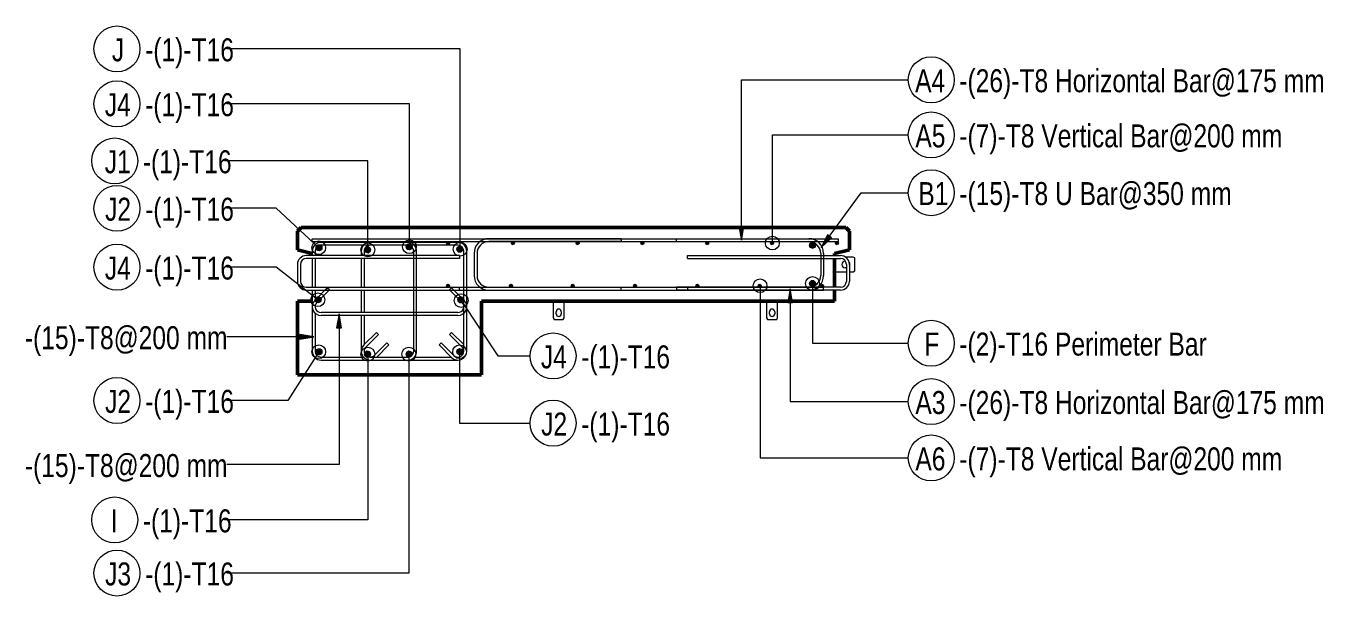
# Model space of a CAD drawing. Header units: millimetres. Extents: x -1209 to 17985, y -2296 to 18684.
# Drawn here: x 14460 to 17985, y 17134 to 18684 of the extents above; entities that cross this region are included whole.
import ezdxf

# ---------------------------------------------------------------- set-up
doc = ezdxf.new("R2010")
doc.units = ezdxf.units.MM
for name, color, linetype, lineweight in [('A-GENM', 13, 'Continuous', 18), ('A-WALL', 113, 'Continuous', 25), ('S-RBAR', 171, 'Continuous', 18), ('S-RBAR-IDEN', 171, 'Continuous', 9)]:
    doc.layers.add(name, color=color, linetype=linetype, lineweight=lineweight)
doc.styles.add('Nirmala UI Semilight_2', font='NirmalaS.ttf', dxfattribs={"width": 0.8, "height": 62.5})

# ---------------------------------------------------------------- blocks, each defined once
blk = doc.blocks.new('RR spread anchor face based - RR-SA-2_5-150-1726819-Elevation Top Copy 2 Copy 1')
at = {"layer": 'A-GENM'}
for p, q in [((1783.8, 17935.4), (1783.8, 17890.4)), ((1813.8, 17890.4), (1813.8, 17935.4)), ((1783.8, 17890.4), (1786.3, 17885.4)), ((1786.3, 17885.4), (1811.3, 17885.4)), ((1791.8, 17900.9), (1791.8, 17906.9)), ((1805.8, 17906.9), (1805.8, 17900.9)), ((1811.3, 17885.4), (1813.8, 17890.4))]:
    blk.add_line(p, q, dxfattribs=at)
for centre, start, end in [((1798.8, 17906.9), 360, 180), ((1798.8, 17900.9), 180, 0)]:
    blk.add_arc(centre, 7, start, end, dxfattribs=at)
blk = doc.blocks.new('RR spread anchor face based - RR-SA-3_0-200-1726827-Elevation Top Copy 2 Copy 1')
at = {"layer": 'A-GENM'}
for p, q in [((2598.8, 18055.4), (2577.8, 18055.4)), ((2603.8, 18052.9), (2598.8, 18055.4)), ((2603.8, 18017.9), (2603.8, 18052.9)), ((2548.8, 18015.4), (2580.8, 18015.4)), ((2577.5, 18044.4), (2577.9, 18044.4)), ((2580.8, 18026.4), (2577.5, 18026.4)), ((2588.8, 18015.4), (2598.8, 18015.4)), ((2598.8, 18015.4), (2603.8, 18017.9))]:
    blk.add_line(p, q, dxfattribs=at)
for centre, start, end in [((2577.5, 18035.4), 90, 270), ((2581.5, 18035.4), 324.8168, 43.7744)]:
    blk.add_arc(centre, 9, start, end, dxfattribs=at)
blk = doc.blocks.new('M_Rebar Tag_rfa Dimension - ARROW-793927-Elevation Top Copy 2 Copy 1')
at = {"layer": 'S-RBAR-IDEN'}
blk.add_circle((2811.2, 18230.4), 62.5, dxfattribs=at)
blk = doc.blocks.new('M_Rebar Tag_rfa Dimension - DOT 1_5-793931-Elevation Top Copy 2 Copy 1')
at = {"layer": 'S-RBAR-IDEN'}
blk.add_circle((2811.2, 17821.2), 62.5, dxfattribs=at)

msp = doc.modelspace()

# ---------------------------------------------------------------- hatches: boundary and pattern name
at = {"layer": 'S-RBAR'}
h = msp.add_hatch(color=256, dxfattribs=at)
edge = h.paths.add_edge_path()
edge.add_arc((15256.3633, 18080.83826), 8, 0, 360)
for points in [[(15257.25902, 18072.88856), (15263.13709, 18076.582), (15263.91437, 18083.48049), (15259.00553, 18088.38933), (15252.10704, 18087.61206), (15248.4136, 18081.73398), (15250.70645, 18075.18141)], [(15502.93625, 18075.64606), (15508.36383, 18079.97441), (15508.36383, 18086.91655), (15502.93625, 18091.2449), (15496.16816, 18089.70013), (15493.15608, 18083.44548), (15496.16816, 18077.19083)], [(15605.79779, 18089.62628), (15610.26992, 18091.07936), (15610.26992, 18095.78164), (15605.79779, 18097.23473), (15603.03386, 18093.4305)], [(15781.91816, 18089.62628), (15786.39029, 18091.07936), (15786.39029, 18095.78164), (15781.91816, 18097.23473), (15779.15423, 18093.4305)], [(15958.03853, 18089.62628), (15962.51067, 18091.07936), (15962.51067, 18095.78164), (15958.03853, 18097.23473), (15955.2746, 18093.4305)], [(16134.1589, 18089.62628), (16138.63104, 18091.07936), (16138.63104, 18095.78164), (16134.1589, 18097.23473), (16131.39497, 18093.4305)], [(16310.27927, 18089.62628), (16314.75141, 18091.07936), (16314.75141, 18095.78164), (16310.27927, 18097.23473), (16307.51534, 18093.4305)], [(16486.39964, 18089.62628), (16490.87178, 18091.07936), (16490.87178, 18095.78164), (16486.39964, 18097.23473), (16483.63571, 18093.4305)], [(16597.50189, 18079.4305), (16603.75655, 18082.44258), (16605.30132, 18089.21067), (16600.97296, 18094.63825), (16594.03082, 18094.63825), (16589.70247, 18089.21067), (16591.24724, 18082.44258)], [(16662.52001, 18089.62628), (16666.99215, 18091.07936), (16666.99215, 18095.78164), (16662.52001, 18097.23473), (16659.75608, 18093.4305)], [(15389.88625, 18067.18287), (15395.31383, 18071.51122), (15395.31383, 18078.45336), (15389.88625, 18082.78172), (15383.11816, 18081.23695), (15380.10608, 18074.98229), (15383.11816, 18068.72764)], [(15641.79109, 18069.27222), (15646.69993, 18074.18105), (15645.92266, 18081.07954), (15640.04458, 18084.77298), (15633.49201, 18082.48014), (15631.19916, 18075.92757), (15634.89261, 18070.04949)], [(15608.26992, 17973.62628), (15611.03386, 17977.4305), (15608.26992, 17981.23473), (15603.79779, 17979.78164), (15603.79779, 17975.07936)], [(15779.28613, 17973.62628), (15782.05006, 17977.4305), (15779.28613, 17981.23473), (15774.81399, 17979.78164), (15774.81399, 17975.07936)], [(15947.17733, 17973.62628), (15949.94126, 17977.4305), (15947.17733, 17981.23473), (15942.7052, 17979.78164), (15942.7052, 17975.07936)], [(16116.63104, 17973.62628), (16119.39497, 17977.4305), (16116.63104, 17981.23473), (16112.1589, 17979.78164), (16112.1589, 17975.07936)], [(16286.08474, 17973.62628), (16288.84867, 17977.4305), (16286.08474, 17981.23473), (16281.6126, 17979.78164), (16281.6126, 17975.07936)], [(16455.53845, 17973.62628), (16458.30238, 17977.4305), (16455.53845, 17981.23473), (16451.06631, 17979.78164), (16451.06631, 17975.07936)], [(16597.50189, 17975.68038), (16603.75655, 17978.69246), (16605.30132, 17985.46055), (16600.97296, 17990.88813), (16594.03082, 17990.88813), (16589.70247, 17985.46055), (16591.24724, 17978.69246)], [(16624.99215, 17973.62628), (16627.75608, 17977.4305), (16624.99215, 17981.23473), (16620.52001, 17979.78164), (16620.52001, 17975.07936)], [(15253.75608, 17931.44548), (15260.01073, 17934.45756), (15261.5555, 17941.22565), (15257.22715, 17946.65323), (15250.28501, 17946.65323), (15245.95666, 17941.22565), (15247.50143, 17934.45756)], [(15645.22715, 17932.23773), (15649.5555, 17937.66531), (15648.01073, 17944.4334), (15641.75608, 17947.44548), (15635.50143, 17944.4334), (15633.95666, 17937.66531), (15638.28501, 17932.23773)], [(15255.46758, 17790.103), (15262.02015, 17792.39585), (15264.313, 17798.94842), (15260.61956, 17804.82649), (15253.72107, 17805.60377), (15248.81223, 17800.69493), (15249.58951, 17793.79644)], [(15636.50663, 17790.50163), (15643.40512, 17791.27891), (15647.09856, 17797.15698), (15644.80572, 17803.70955), (15638.25315, 17806.0024), (15632.37507, 17802.30896), (15631.5978, 17795.41047)], [(15386.32591, 17783.63108), (15393.094, 17785.17585), (15396.10608, 17791.4305), (15393.094, 17797.68515), (15386.32591, 17799.22993), (15380.89833, 17794.90157), (15380.89833, 17787.95943)], [(15499.37591, 17783.63108), (15506.144, 17785.17585), (15509.15608, 17791.4305), (15506.144, 17797.68515), (15499.37591, 17799.22993), (15493.94833, 17794.90157), (15493.94833, 17787.95943)]]:
    msp.add_hatch(color=256, dxfattribs=at).paths.add_polyline_path(points)
h = msp.add_hatch(color=256, dxfattribs=at)
edge = h.paths.add_edge_path()
edge.add_arc((15501.15608, 18083.44548), 8, 0, 360)
h = msp.add_hatch(color=256, dxfattribs=at)
edge = h.paths.add_edge_path()
edge.add_arc((15607.03386, 18093.4305), 4, 0, 360)
h = msp.add_hatch(color=256, dxfattribs=at)
edge = h.paths.add_edge_path()
edge.add_arc((15783.15423, 18093.4305), 4, 0, 360)
h = msp.add_hatch(color=256, dxfattribs=at)
edge = h.paths.add_edge_path()
edge.add_arc((15959.2746, 18093.4305), 4, 0, 360)
h = msp.add_hatch(color=256, dxfattribs=at)
edge = h.paths.add_edge_path()
edge.add_arc((16135.39497, 18093.4305), 4, 0, 360)
h = msp.add_hatch(color=256, dxfattribs=at)
edge = h.paths.add_edge_path()
edge.add_arc((16311.51534, 18093.4305), 4, 0, 360)
h = msp.add_hatch(color=256, dxfattribs=at)
edge = h.paths.add_edge_path()
edge.add_arc((16487.63571, 18093.4305), 4, 0, 360)
h = msp.add_hatch(color=256, dxfattribs=at)
edge = h.paths.add_edge_path()
edge.add_arc((16597.50189, 18087.4305), 8, 0, 360)
h = msp.add_hatch(color=256, dxfattribs=at)
edge = h.paths.add_edge_path()
edge.add_arc((16663.75608, 18093.4305), 4, 0, 360)
h = msp.add_hatch(color=256, dxfattribs=at)
edge = h.paths.add_edge_path()
edge.add_arc((15388.10608, 18074.98229), 8, 0, 360)
h = msp.add_hatch(color=256, dxfattribs=at)
edge = h.paths.add_edge_path()
edge.add_arc((15639.14886, 18076.82328), 8, 0, 360)
h = msp.add_hatch(color=256, dxfattribs=at)
edge = h.paths.add_edge_path()
edge.add_arc((15607.03386, 17977.4305), 4, 0, 360)
h = msp.add_hatch(color=256, dxfattribs=at)
edge = h.paths.add_edge_path()
edge.add_arc((15778.05006, 17977.4305), 4, 0, 360)
h = msp.add_hatch(color=256, dxfattribs=at)
edge = h.paths.add_edge_path()
edge.add_arc((15945.94126, 17977.4305), 4, 0, 360)
h = msp.add_hatch(color=256, dxfattribs=at)
edge = h.paths.add_edge_path()
edge.add_arc((16115.39497, 17977.4305), 4, 0, 360)
h = msp.add_hatch(color=256, dxfattribs=at)
edge = h.paths.add_edge_path()
edge.add_arc((16284.84867, 17977.4305), 4, 0, 360)
h = msp.add_hatch(color=256, dxfattribs=at)
edge = h.paths.add_edge_path()
edge.add_arc((16454.30238, 17977.4305), 4, 0, 360)
h = msp.add_hatch(color=256, dxfattribs=at)
edge = h.paths.add_edge_path()
edge.add_arc((16597.50189, 17983.68038), 8, 0, 360)
h = msp.add_hatch(color=256, dxfattribs=at)
edge = h.paths.add_edge_path()
edge.add_arc((16623.75608, 17977.4305), 4, 0, 360)
h = msp.add_hatch(color=256, dxfattribs=at)
edge = h.paths.add_edge_path()
edge.add_arc((15253.75608, 17939.44548), 8, 0, 360)
h = msp.add_hatch(color=256, dxfattribs=at)
edge = h.paths.add_edge_path()
edge.add_arc((15641.75608, 17939.44548), 8, 0, 360)
h = msp.add_hatch(color=256, dxfattribs=at)
edge = h.paths.add_edge_path()
edge.add_arc((15256.3633, 17798.0527), 8, 0, 360)
h = msp.add_hatch(color=256, dxfattribs=at)
edge = h.paths.add_edge_path()
edge.add_arc((15639.14886, 17798.0527), 8, 0, 360)
h = msp.add_hatch(color=256, dxfattribs=at)
edge = h.paths.add_edge_path()
edge.add_arc((15388.10608, 17791.4305), 8, 0, 360)
h = msp.add_hatch(color=256, dxfattribs=at)
edge = h.paths.add_edge_path()
edge.add_arc((15501.15608, 17791.4305), 8, 0, 360)
at = {"layer": 'S-RBAR-IDEN'}
for points in [[(16404.31291, 18101.4305), (16410.92517, 18138.9305), (16397.70065, 18138.9305)], [(16621.35006, 18081.21061), (16648.78952, 18107.61228), (16638.10481, 18115.40491)], [(16536.72659, 17969.4305), (16530.11433, 17931.9305), (16543.33885, 17931.9305)], [(15310.81001, 17900.72466), (15304.19775, 17863.22466), (15317.42228, 17863.22466)], [(15241.75608, 17838.62809), (15204.25608, 17845.24035), (15204.25608, 17832.01583)]]:
    msp.add_hatch(color=256, dxfattribs=at).paths.add_polyline_path(points)

# ---------------------------------------------------------------- linework, layer by layer
at = {"layer": 'A-WALL', "lineweight": 50}
for p, q in [((15207.75866, 18135.4305), (15197.75608, 18125.42792)), ((15197.75608, 18125.42792), (15197.75608, 18075.4305)), ((16687.7535, 18135.4305), (15207.75866, 18135.4305)), ((16697.75608, 18125.42792), (16687.7535, 18135.4305)), ((16697.75608, 18075.4305), (16697.75608, 18125.42792)), ((15197.75608, 18075.4305), (15237.75608, 18065.4305)), ((16657.75608, 18065.4305), (16697.75608, 18075.4305)), ((16657.75608, 18059.4305), (16657.75608, 18065.4305)), ((16657.75608, 17973.4305), (16657.75608, 18051.4305)), ((16657.75608, 17935.4305), (16657.75608, 17965.4305)), ((15237.75608, 17935.4305), (15197.75608, 17935.4305)), ((15197.75608, 17935.4305), (15197.75608, 17735.4305)), ((15697.75608, 17935.4305), (16657.75608, 17935.4305)), ((15697.75608, 17735.4305), (15697.75608, 17935.4305)), ((15197.75608, 17735.4305), (15697.75608, 17735.4305))]:
    msp.add_line(p, q, dxfattribs=at)
at = {"layer": 'S-RBAR'}
for p, q in [((15237.75608, 18105.4305), (16667.75608, 18105.4305)), ((15237.75608, 18097.4305), (15237.75608, 18105.4305)), ((15237.75608, 18097.4305), (16667.75608, 18097.4305)), ((15252.10704, 18087.61206), (15248.4136, 18081.73398)), ((15259.00553, 18088.38933), (15252.10704, 18087.61206)), ((15263.91437, 18083.48049), (15259.00553, 18088.38933)), ((15633.75608, 18095.4305), (15261.75608, 18095.4305)), ((15633.75608, 18087.4305), (15261.75608, 18087.4305)), ((15496.16816, 18089.70013), (15493.15608, 18083.44548)), ((15502.93625, 18091.2449), (15496.16816, 18089.70013)), ((15508.36383, 18086.91655), (15502.93625, 18091.2449)), ((15508.36383, 18079.97441), (15508.36383, 18086.91655)), ((15605.79779, 18097.23473), (15603.03386, 18093.4305)), ((15603.03386, 18093.4305), (15605.79779, 18089.62628)), ((15610.26992, 18095.78164), (15605.79779, 18097.23473)), ((15605.79779, 18089.62628), (15610.26992, 18091.07936)), ((15610.26992, 18091.07936), (15610.26992, 18095.78164)), ((16077.75608, 18105.4305), (15717.75608, 18105.4305)), ((16077.75608, 18097.4305), (15717.75608, 18097.4305)), ((15781.91816, 18097.23473), (15779.15423, 18093.4305)), ((15779.15423, 18093.4305), (15781.91816, 18089.62628)), ((15786.39029, 18095.78164), (15781.91816, 18097.23473)), ((15781.91816, 18089.62628), (15786.39029, 18091.07936)), ((15786.39029, 18091.07936), (15786.39029, 18095.78164)), ((15958.03853, 18097.23473), (15955.2746, 18093.4305)), ((15955.2746, 18093.4305), (15958.03853, 18089.62628)), ((15962.51067, 18095.78164), (15958.03853, 18097.23473)), ((15958.03853, 18089.62628), (15962.51067, 18091.07936)), ((15962.51067, 18091.07936), (15962.51067, 18095.78164)), ((16077.75608, 18105.4305), (16077.75608, 18097.4305)), ((16134.1589, 18097.23473), (16131.39497, 18093.4305)), ((16131.39497, 18093.4305), (16134.1589, 18089.62628)), ((16138.63104, 18095.78164), (16134.1589, 18097.23473)), ((16134.1589, 18089.62628), (16138.63104, 18091.07936)), ((16138.63104, 18091.07936), (16138.63104, 18095.78164)), ((16227.75608, 18105.4305), (16587.75608, 18105.4305)), ((16227.75608, 18097.4305), (16227.75608, 18105.4305)), ((16227.75608, 18097.4305), (16587.75608, 18097.4305)), ((16310.27927, 18097.23473), (16307.51534, 18093.4305)), ((16307.51534, 18093.4305), (16310.27927, 18089.62628)), ((16314.75141, 18095.78164), (16310.27927, 18097.23473)), ((16310.27927, 18089.62628), (16314.75141, 18091.07936)), ((16314.75141, 18091.07936), (16314.75141, 18095.78164)), ((16486.39964, 18097.23473), (16483.63571, 18093.4305)), ((16483.63571, 18093.4305), (16486.39964, 18089.62628)), ((16490.87178, 18095.78164), (16486.39964, 18097.23473)), ((16486.39964, 18089.62628), (16490.87178, 18091.07936)), ((16490.87178, 18091.07936), (16490.87178, 18095.78164)), ((16594.03082, 18094.63825), (16589.70247, 18089.21067)), ((16589.70247, 18089.21067), (16591.24724, 18082.44258)), ((16600.97296, 18094.63825), (16594.03082, 18094.63825)), ((16605.30132, 18089.21067), (16600.97296, 18094.63825)), ((16603.75655, 18082.44258), (16605.30132, 18089.21067)), ((16662.52001, 18097.23473), (16659.75608, 18093.4305)), ((16659.75608, 18093.4305), (16662.52001, 18089.62628)), ((16666.99215, 18095.78164), (16662.52001, 18097.23473)), ((16662.52001, 18089.62628), (16666.99215, 18091.07936)), ((16666.99215, 18091.07936), (16666.99215, 18095.78164)), ((16667.75608, 18097.4305), (16667.75608, 18105.4305)), ((15637.75608, 18059.4305), (15221.75608, 18059.4305)), ((15637.75608, 18051.4305), (15221.75608, 18051.4305)), ((15237.75608, 18071.4305), (15237.75608, 18059.4305)), ((15237.75608, 18051.4305), (15237.75608, 17973.4305)), ((15245.75608, 18071.4305), (15245.75608, 18059.4305)), ((15245.75608, 18051.4305), (15245.75608, 17973.4305)), ((15248.4136, 18081.73398), (15250.70645, 18075.18141)), ((15250.70645, 18075.18141), (15257.25902, 18072.88856)), ((15257.25902, 18072.88856), (15263.13709, 18076.582)), ((15263.13709, 18076.582), (15263.91437, 18083.48049)), ((15371.18752, 18071.4305), (15371.18752, 18059.4305)), ((15371.18752, 18051.4305), (15371.18752, 17973.4305)), ((15379.18752, 18071.4305), (15379.18752, 18059.4305)), ((15379.18752, 18051.4305), (15379.18752, 17973.4305)), ((15383.11816, 18081.23695), (15380.10608, 18074.98229)), ((15380.10608, 18074.98229), (15383.11816, 18068.72764)), ((15389.88625, 18082.78172), (15383.11816, 18081.23695)), ((15383.11816, 18068.72764), (15389.88625, 18067.18287)), ((15395.31383, 18078.45336), (15389.88625, 18082.78172)), ((15389.88625, 18067.18287), (15395.31383, 18071.51122)), ((15395.31383, 18071.51122), (15395.31383, 18078.45336)), ((15493.15608, 18083.44548), (15496.16816, 18077.19083)), ((15496.16816, 18077.19083), (15502.93625, 18075.64606)), ((15502.93625, 18075.64606), (15508.36383, 18079.97441)), ((15513.65011, 17799.4305), (15513.65011, 18071.4305)), ((15521.65011, 17799.4305), (15521.65011, 18071.4305)), ((15633.49201, 18082.48014), (15631.19916, 18075.92757)), ((15631.19916, 18075.92757), (15634.89261, 18070.04949)), ((15640.04458, 18084.77298), (15633.49201, 18082.48014)), ((15634.89261, 18070.04949), (15641.79109, 18069.27222)), ((15637.75608, 18059.4305), (15637.75608, 18051.4305)), ((15645.92266, 18081.07954), (15640.04458, 18084.77298)), ((15641.79109, 18069.27222), (15646.69993, 18074.18105)), ((15646.69993, 18074.18105), (15645.92266, 18081.07954)), ((15649.75608, 17799.4305), (15649.75608, 18071.4305)), ((15657.75608, 17799.4305), (15657.75608, 18071.4305)), ((15677.75608, 18065.4305), (15677.75608, 18005.4305)), ((15685.75608, 18065.4305), (15685.75608, 18005.4305)), ((16257.75608, 18059.4305), (16673.75608, 18059.4305)), ((16257.75608, 18051.4305), (16257.75608, 18059.4305)), ((16257.75608, 18051.4305), (16673.75608, 18051.4305)), ((16591.24724, 18082.44258), (16597.50189, 18079.4305)), ((16597.50189, 18079.4305), (16603.75655, 18082.44258)), ((16619.75608, 18065.4305), (16619.75608, 18005.4305)), ((16627.75608, 18065.4305), (16627.75608, 18005.4305)), ((15197.75608, 18035.4305), (15197.75608, 17989.4305)), ((15205.75608, 18035.4305), (15205.75608, 17989.4305)), ((16689.75608, 18035.4305), (16689.75608, 17989.4305)), ((16697.75608, 18035.4305), (16697.75608, 17989.4305)), ((15608.26992, 17981.23473), (15603.79779, 17979.78164)), ((15603.79779, 17979.78164), (15603.79779, 17975.07936)), ((15611.03386, 17977.4305), (15608.26992, 17981.23473)), ((15779.28613, 17981.23473), (15774.81399, 17979.78164)), ((15774.81399, 17979.78164), (15774.81399, 17975.07936)), ((15782.05006, 17977.4305), (15779.28613, 17981.23473)), ((15947.17733, 17981.23473), (15942.7052, 17979.78164)), ((15942.7052, 17979.78164), (15942.7052, 17975.07936)), ((15949.94126, 17977.4305), (15947.17733, 17981.23473)), ((16116.63104, 17981.23473), (16112.1589, 17979.78164)), ((16112.1589, 17979.78164), (16112.1589, 17975.07936)), ((16119.39497, 17977.4305), (16116.63104, 17981.23473)), ((16286.08474, 17981.23473), (16281.6126, 17979.78164)), ((16281.6126, 17979.78164), (16281.6126, 17975.07936)), ((16288.84867, 17977.4305), (16286.08474, 17981.23473)), ((16455.53845, 17981.23473), (16451.06631, 17979.78164)), ((16451.06631, 17979.78164), (16451.06631, 17975.07936)), ((16458.30238, 17977.4305), (16455.53845, 17981.23473)), ((16594.03082, 17990.88813), (16589.70247, 17985.46055)), ((16589.70247, 17985.46055), (16591.24724, 17978.69246)), ((16600.97296, 17990.88813), (16594.03082, 17990.88813)), ((16605.30132, 17985.46055), (16600.97296, 17990.88813)), ((16603.75655, 17978.69246), (16605.30132, 17985.46055)), ((16624.99215, 17981.23473), (16620.52001, 17979.78164)), ((16620.52001, 17979.78164), (16620.52001, 17975.07936)), ((16627.75608, 17977.4305), (16624.99215, 17981.23473)), ((15221.75608, 17973.4305), (15637.75608, 17973.4305)), ((15221.75608, 17965.4305), (15637.75608, 17965.4305)), ((15237.75608, 17965.4305), (15237.75608, 17799.4305)), ((15244.78552, 17937.69522), (15278.72664, 17971.63635)), ((15245.75608, 17965.4305), (15245.75608, 17938.66578)), ((15250.28501, 17946.65323), (15245.95666, 17941.22565)), ((15257.22715, 17946.65323), (15250.28501, 17946.65323)), ((15250.44237, 17932.03837), (15284.3835, 17965.97949)), ((15261.5555, 17941.22565), (15257.22715, 17946.65323)), ((15277.75608, 17973.4305), (16627.75608, 17973.4305)), ((15277.75608, 17965.4305), (15277.75608, 17973.4305)), ((15277.75608, 17965.4305), (16627.75608, 17965.4305)), ((15284.3835, 17965.97949), (15278.72664, 17971.63635)), ((15371.18752, 17965.4305), (15371.18752, 17904.72466)), ((15379.18752, 17965.4305), (15379.18752, 17904.72466)), ((15603.79779, 17975.07936), (15608.26992, 17973.62628)), ((15608.26992, 17973.62628), (15611.03386, 17977.4305)), ((15611.12866, 17965.97949), (15616.78552, 17971.63635)), ((15611.12866, 17965.97949), (15645.06979, 17932.03837)), ((15616.78552, 17971.63635), (15650.72664, 17937.69522)), ((15635.50143, 17944.4334), (15633.95666, 17937.66531)), ((15641.75608, 17947.44548), (15635.50143, 17944.4334)), ((15637.75608, 17965.4305), (15637.75608, 17973.4305)), ((15648.01073, 17944.4334), (15641.75608, 17947.44548)), ((15649.5555, 17937.66531), (15648.01073, 17944.4334)), ((15717.75608, 17973.4305), (16077.75608, 17973.4305)), ((15717.75608, 17965.4305), (16077.75608, 17965.4305)), ((15774.81399, 17975.07936), (15779.28613, 17973.62628)), ((15779.28613, 17973.62628), (15782.05006, 17977.4305)), ((15942.7052, 17975.07936), (15947.17733, 17973.62628)), ((15947.17733, 17973.62628), (15949.94126, 17977.4305)), ((16077.75608, 17965.4305), (16077.75608, 17973.4305)), ((16112.1589, 17975.07936), (16116.63104, 17973.62628)), ((16116.63104, 17973.62628), (16119.39497, 17977.4305)), ((16587.75608, 17973.4305), (16227.75608, 17973.4305)), ((16227.75608, 17973.4305), (16227.75608, 17965.4305)), ((16587.75608, 17965.4305), (16227.75608, 17965.4305)), ((16673.75608, 17973.4305), (16257.75608, 17973.4305)), ((16257.75608, 17973.4305), (16257.75608, 17965.4305)), ((16673.75608, 17965.4305), (16257.75608, 17965.4305)), ((16281.6126, 17975.07936), (16286.08474, 17973.62628)), ((16286.08474, 17973.62628), (16288.84867, 17977.4305)), ((16451.06631, 17975.07936), (16455.53845, 17973.62628)), ((16455.53845, 17973.62628), (16458.30238, 17977.4305)), ((16591.24724, 17978.69246), (16597.50189, 17975.68038)), ((16597.50189, 17975.68038), (16603.75655, 17978.69246)), ((16620.52001, 17975.07936), (16624.99215, 17973.62628)), ((16624.99215, 17973.62628), (16627.75608, 17977.4305)), ((16627.75608, 17965.4305), (16627.75608, 17973.4305)), ((15245.95666, 17941.22565), (15247.50143, 17934.45756)), ((15247.50143, 17934.45756), (15253.75608, 17931.44548)), ((15253.75608, 17931.44548), (15260.01073, 17934.45756)), ((15260.01073, 17934.45756), (15261.5555, 17941.22565)), ((15633.95666, 17937.66531), (15638.28501, 17932.23773)), ((15638.28501, 17932.23773), (15645.22715, 17932.23773)), ((15645.22715, 17932.23773), (15649.5555, 17937.66531)), ((15245.75608, 17903.00936), (15245.75608, 17799.4305)), ((15633.75608, 17904.72466), (15261.75608, 17904.72466)), ((15633.75608, 17896.72466), (15261.75608, 17896.72466)), ((15371.18752, 17896.72466), (15371.18752, 17799.4305)), ((15379.18752, 17896.72466), (15379.18752, 17817.40903)), ((15412.12067, 17850.34219), (15378.17955, 17816.40106)), ((15417.77753, 17844.68534), (15383.8364, 17810.74421)), ((15412.12067, 17850.34219), (15417.77753, 17844.68534)), ((15616.78552, 17850.34219), (15611.12866, 17844.68534)), ((15645.06979, 17810.74421), (15611.12866, 17844.68534)), ((15649.75608, 17817.37163), (15616.78552, 17850.34219)), ((15253.72107, 17805.60377), (15248.81223, 17800.69493)), ((15260.61956, 17804.82649), (15253.72107, 17805.60377)), ((15264.313, 17798.94842), (15260.61956, 17804.82649)), ((15406.50122, 17788.11679), (15440.44235, 17822.05792)), ((15413.12864, 17783.4305), (15446.0992, 17816.40106)), ((15446.0992, 17816.40106), (15440.44235, 17822.05792)), ((15582.84439, 17816.40106), (15588.50125, 17822.05792)), ((15582.84439, 17816.40106), (15616.78552, 17782.45994)), ((15588.50125, 17822.05792), (15622.44237, 17788.11679)), ((15638.25315, 17806.0024), (15632.37507, 17802.30896)), ((15644.80572, 17803.70955), (15638.25315, 17806.0024)), ((15647.09856, 17797.15698), (15644.80572, 17803.70955)), ((15248.81223, 17800.69493), (15249.58951, 17793.79644)), ((15249.58951, 17793.79644), (15255.46758, 17790.103)), ((15255.46758, 17790.103), (15262.02015, 17792.39585)), ((15261.75608, 17783.4305), (15377.43481, 17783.4305)), ((15261.75608, 17775.4305), (15395.15011, 17775.4305)), ((15262.02015, 17792.39585), (15264.313, 17798.94842)), ((15386.32591, 17799.22993), (15380.89833, 17794.90157)), ((15380.89833, 17794.90157), (15380.89833, 17787.95943)), ((15380.89833, 17787.95943), (15386.32591, 17783.63108)), ((15393.094, 17797.68515), (15386.32591, 17799.22993)), ((15386.32591, 17783.63108), (15393.094, 17785.17585)), ((15396.10608, 17791.4305), (15393.094, 17797.68515)), ((15393.094, 17785.17585), (15396.10608, 17791.4305)), ((15395.15011, 17783.4305), (15497.65011, 17783.4305)), ((15395.15011, 17775.4305), (15497.65011, 17775.4305)), ((15499.37591, 17799.22993), (15493.94833, 17794.90157)), ((15493.94833, 17794.90157), (15493.94833, 17787.95943)), ((15493.94833, 17787.95943), (15499.37591, 17783.63108)), ((15497.65011, 17775.4305), (15633.75608, 17775.4305)), ((15506.144, 17797.68515), (15499.37591, 17799.22993)), ((15499.37591, 17783.63108), (15506.144, 17785.17585)), ((15509.15608, 17791.4305), (15506.144, 17797.68515)), ((15506.144, 17785.17585), (15509.15608, 17791.4305)), ((15515.36541, 17783.4305), (15615.81496, 17783.4305)), ((15632.37507, 17802.30896), (15631.5978, 17795.41047)), ((15631.5978, 17795.41047), (15636.50663, 17790.50163)), ((15636.50663, 17790.50163), (15643.40512, 17791.27891)), ((15643.40512, 17791.27891), (15647.09856, 17797.15698))]:
    msp.add_line(p, q, dxfattribs=at)
for centre, radius in [((15256.3633, 18080.83826), 8), ((15501.15608, 18083.44548), 8), ((15607.03386, 18093.4305), 4), ((15783.15423, 18093.4305), 4), ((15959.2746, 18093.4305), 4), ((16135.39497, 18093.4305), 4), ((16311.51534, 18093.4305), 4), ((16487.63571, 18093.4305), 4), ((16597.50189, 18087.4305), 8), ((16663.75608, 18093.4305), 4), ((15388.10608, 18074.98229), 8), ((15639.14886, 18076.82328), 8), ((15607.03386, 17977.4305), 4), ((15778.05006, 17977.4305), 4), ((15945.94126, 17977.4305), 4), ((16115.39497, 17977.4305), 4), ((16284.84867, 17977.4305), 4), ((16454.30238, 17977.4305), 4), ((16597.50189, 17983.68038), 8), ((16623.75608, 17977.4305), 4), ((15253.75608, 17939.44548), 8), ((15641.75608, 17939.44548), 8), ((15256.3633, 17798.0527), 8), ((15639.14886, 17798.0527), 8), ((15388.10608, 17791.4305), 8), ((15501.15608, 17791.4305), 8)]:
    msp.add_circle(centre, radius, dxfattribs=at)
for centre, radius, start, end in [((15261.75608, 18071.4305), 24, 90, 180), ((15261.75608, 18071.4305), 16, 90, 180), ((15395.18752, 18071.4305), 24, 137.92893219, 180), ((15395.18752, 18071.4305), 16, 90, 180), ((15497.65011, 18071.4305), 24, 0, 90), ((15497.65011, 18071.4305), 16, 0, 90), ((15633.75608, 18071.4305), 24, 0, 90), ((15633.75608, 18071.4305), 16, 0, 90), ((15717.75608, 18065.4305), 40, 90, 180), ((15717.75608, 18065.4305), 32, 90, 180), ((16587.75608, 18065.4305), 40, 0, 90), ((16587.75608, 18065.4305), 32, 0, 90), ((15221.75608, 18035.4305), 24, 90, 180), ((15221.75608, 18035.4305), 16, 90, 180), ((16673.75608, 18035.4305), 24, 0, 90), ((16673.75608, 18035.4305), 16, 0, 90), ((15221.75608, 17989.4305), 24, 180, 270), ((15221.75608, 17989.4305), 16, 180, 270), ((15717.75608, 18005.4305), 40, 180, 270), ((15717.75608, 18005.4305), 32, 180, 270), ((16587.75608, 18005.4305), 32, 270, 360), ((16587.75608, 18005.4305), 40, 270, 0), ((16673.75608, 17989.4305), 16, 270, 0), ((16673.75608, 17989.4305), 24, 270, 360), ((15261.75608, 17920.72466), 24, 135, 270), ((15261.75608, 17920.72466), 16, 135, 270), ((15633.75608, 17920.72466), 24, 270, 45), ((15633.75608, 17920.72466), 16, 270, 45), ((15395.15011, 17799.4305), 24, 135, 270), ((15395.15011, 17799.4305), 16, 135, 270), ((15633.75608, 17799.4305), 16, 0, 45), ((15261.75608, 17799.4305), 24, 180, 270), ((15261.75608, 17799.4305), 16, 180, 270), ((15395.18752, 17799.4305), 16, 270, 315), ((15497.65011, 17799.4305), 16, 270, 0), ((15497.65011, 17799.4305), 24, 270, 360), ((15633.75608, 17799.4305), 24, 225, 0), ((15633.75608, 17799.4305), 16, 225, 0)]:
    msp.add_arc(centre, radius, start, end, dxfattribs=at)
at = {"layer": 'S-RBAR-IDEN'}
for p, q in [((15639.92923, 18621.28586), (15005.77794, 18621.28586)), ((15639.92923, 18076.82328), (15639.92923, 18621.28586)), ((16404.31291, 18537.26049), (16857.63752, 18537.26049)), ((16404.31291, 18101.4305), (16404.31291, 18537.26049)), ((15501.93645, 18472.07339), (15005.77794, 18472.07339)), ((15501.93645, 18083.44548), (15501.93645, 18472.07339)), ((16488.41608, 18387.35166), (16857.63752, 18387.35166)), ((16488.41608, 18093.4305), (16488.41608, 18387.35166)), ((15388.88645, 18316.95168), (14999.52794, 18316.95168)), ((15388.88645, 18074.98229), (15388.88645, 18316.95168)), ((16621.35006, 18081.21061), (16730.18935, 18230.44337)), ((16730.18935, 18230.44337), (16857.63752, 18230.44337)), ((15139.96399, 18187.9212), (15005.77794, 18187.9212)), ((15255.58293, 18080.83826), (15139.96399, 18187.9212)), ((16410.92517, 18138.9305), (16397.70065, 18138.9305)), ((16397.70065, 18138.9305), (16404.31291, 18101.4305)), ((16404.31291, 18101.4305), (16410.92517, 18138.9305)), ((16638.10481, 18115.40491), (16621.35006, 18081.21061)), ((16621.35006, 18081.21061), (16648.78952, 18107.61228)), ((16648.78952, 18107.61228), (16638.10481, 18115.40491)), ((15139.96399, 18028.01131), (15005.77794, 18028.01131)), ((15252.97571, 17939.44548), (15139.96399, 18028.01131)), ((16597.66451, 17983.5276), (16597.66451, 17821.23624)), ((16455.08275, 17977.4305), (16455.08275, 17509.19893)), ((16536.72659, 17969.4305), (16530.11433, 17931.9305)), ((16543.33885, 17931.9305), (16536.72659, 17969.4305)), ((16536.72659, 17969.4305), (16536.72659, 17662.38679)), ((15642.53645, 17936.94548), (15742.30884, 17786.51241)), ((16530.11433, 17931.9305), (16543.33885, 17931.9305)), ((15310.81001, 17900.72466), (15304.19775, 17863.22466)), ((15317.42228, 17863.22466), (15310.81001, 17900.72466)), ((15310.81001, 17900.72466), (15310.81001, 17491.04447)), ((15241.75608, 17838.62809), (15204.25608, 17845.24035)), ((15204.25608, 17845.24035), (15204.25608, 17832.01583)), ((15304.19775, 17863.22466), (15317.42228, 17863.22466)), ((15241.75608, 17838.62809), (15005.77794, 17838.62809)), ((15204.25608, 17832.01583), (15241.75608, 17838.62809)), ((16597.66451, 17821.23624), (16857.63752, 17821.23624)), ((15255.58293, 17798.0527), (15171.62813, 17665.4629)), ((15388.88645, 17791.4305), (15388.88645, 17340.74218)), ((15500.37571, 17791.4305), (15500.37571, 17196.27058)), ((15638.36849, 17798.0527), (15638.36849, 17603.90177)), ((15742.30884, 17786.51241), (15829.91713, 17786.51241)), ((15171.62813, 17665.4629), (15005.77794, 17665.4629)), ((16536.72659, 17662.38679), (16857.63752, 17662.38679)), ((15638.36849, 17603.90177), (15829.91713, 17603.90177)), ((15310.81001, 17491.04447), (15005.77794, 17491.04447)), ((16455.08275, 17509.19893), (16857.63752, 17509.19893)), ((15388.88645, 17340.74218), (14999.52794, 17340.74218)), ((15500.37571, 17196.27058), (15005.77794, 17196.27058))]:
    msp.add_line(p, q, dxfattribs=at)
for centre in [(15255.58293, 18080.83826), (15388.88645, 18074.98229), (15501.93645, 18083.44548), (15639.92923, 18076.82328), (16488.41608, 18093.4305), (16455.08275, 17977.4305), (16597.66451, 17983.5276), (15252.97571, 17939.44548), (15642.53645, 17936.94548), (15255.58293, 17798.0527), (15388.88645, 17791.4305), (15500.37571, 17791.4305), (15638.36849, 17798.0527)]:
    msp.add_circle(centre, 18.75, dxfattribs=at)

# ---------------------------------------------------------------- block references
at = {"layer": 'A-GENM'}
for name, p in [('RR spread anchor face based - RR-SA-3_0-200-1726827-Elevation Top Copy 2 Copy 1', (14108.95225, 0)), ('RR spread anchor face based - RR-SA-2_5-150-1726819-Elevation Top Copy 2 Copy 1', (14108.95225, 0)), ('RR spread anchor face based - RR-SA-2_5-150-1726819-Elevation Top Copy 2 Copy 1', (14688.95225, 0))]:
    msp.add_blockref(name, p, dxfattribs=at)
at = {"layer": 'S-RBAR-IDEN'}
for name, p in [('M_Rebar Tag_rfa Dimension - DOT 1_5-793931-Elevation Top Copy 2 Copy 1', (11896.01059, 800.04962)), ('M_Rebar Tag_rfa Dimension - ARROW-793927-Elevation Top Copy 2 Copy 1', (14108.95225, 306.81713)), ('M_Rebar Tag_rfa Dimension - DOT 1_5-793931-Elevation Top Copy 2 Copy 1', (11896.01059, 650.83715)), ('M_Rebar Tag_rfa Dimension - DOT 1_5-793931-Elevation Top Copy 2 Copy 1', (14108.95225, 566.11543)), ('M_Rebar Tag_rfa Dimension - DOT 1_5-793931-Elevation Top Copy 2 Copy 1', (11889.76059, 495.71545)), ('M_Rebar Tag_rfa Dimension - ARROW-793927-Elevation Top Copy 2 Copy 1', (14108.95225, 0)), ('M_Rebar Tag_rfa Dimension - DOT 1_5-793931-Elevation Top Copy 2 Copy 1', (11896.01059, 366.68496)), ('M_Rebar Tag_rfa Dimension - DOT 1_5-793931-Elevation Top Copy 2 Copy 1', (11896.01059, 206.77508)), ('M_Rebar Tag_rfa Dimension - DOT 1_5-793931-Elevation Top Copy 2 Copy 1', (14108.95225, 0)), ('M_Rebar Tag_rfa Dimension - DOT 1_5-793931-Elevation Top Copy 2 Copy 1', (13081.23187, -34.72383)), ('M_Rebar Tag_rfa Dimension - DOT 1_5-793931-Elevation Top Copy 2 Copy 1', (11896.01059, -155.77334)), ('M_Rebar Tag_rfa Dimension - ARROW-793927-Elevation Top Copy 2 Copy 1', (14108.95225, -568.05657)), ('M_Rebar Tag_rfa Dimension - DOT 1_5-793931-Elevation Top Copy 2 Copy 1', (13081.23187, -217.33446)), ('M_Rebar Tag_rfa Dimension - DOT 1_5-793931-Elevation Top Copy 2 Copy 1', (14108.95225, -312.03731)), ('M_Rebar Tag_rfa Dimension - DOT 1_5-793931-Elevation Top Copy 2 Copy 1', (11889.76059, -480.49406)), ('M_Rebar Tag_rfa Dimension - DOT 1_5-793931-Elevation Top Copy 2 Copy 1', (11896.01059, -624.96565))]:
    msp.add_blockref(name, p, dxfattribs=at)

# ---------------------------------------------------------------- texts
at = {"layer": 'S-RBAR-IDEN', "char_height": 62.5, "attachment_point": 1, "style": 'Nirmala UI Semilight_2'}
for s, insert, width in [('J', (14693.31512, 18650.08704), 28.86075), ('-(1)-T16', (14783.57794, 18650.08704), 267.763625), ('A4', (16876.45679, 18566.06168), 101.012625), ('-(26)-T8 Horizontal Bar@175 mm', (16996.51961, 18566.06168), 1208.94475), ('J4', (14674.11512, 18500.87457), 75.358625), ('-(1)-T16', (14783.57794, 18500.87457), 267.763625), ('A5', (16877.15679, 18416.15285), 99.40925), ('-(7)-T8 Vertical Bar@200 mm', (16996.51961, 18416.15285), 1069.451125), ('J1', (14673.86512, 18345.75287), 60.92825), ('-(1)-T16', (14777.32794, 18345.75287), 267.763625), ('-(15)-T8 U Bar@350 mm', (16996.51961, 18259.24455), 888.26975), ('B1', (16885.15679, 18259.24455), 80.16875), ('J2', (14674.81512, 18216.72239), 73.75525), ('-(1)-T16', (14783.57794, 18216.72239), 267.763625), ('J4', (14674.11512, 18056.8125), 75.358625), ('-(1)-T16', (14783.57794, 18056.8125), 267.763625), ('-(15)-T8@200 mm', (14456.77794, 17867.42928), 663.79725), ('F', (16901.65679, 17850.03742), 40.084375), ('-(2)-T16 Perimeter Bar', (16996.51961, 17850.03742), 801.6875), ('J4', (15859.3364, 17815.31359), 75.358625), ('-(1)-T16', (15968.79923, 17815.31359), 267.763625), ('J2', (14674.81512, 17694.26408), 73.75525), ('-(1)-T16', (14783.57794, 17694.26408), 267.763625), ('A3', (16877.15679, 17691.18798), 99.40925), ('-(26)-T8 Horizontal Bar@175 mm', (16996.51961, 17691.18798), 1208.94475), ('J2', (15860.0364, 17632.70296), 73.75525), ('-(1)-T16', (15968.79923, 17632.70296), 267.763625), ('-(15)-T8@200 mm', (14456.77794, 17519.84566), 663.79725), ('A6', (16877.15679, 17538.00011), 99.40925), ('-(7)-T8 Vertical Bar@200 mm', (16996.51961, 17538.00011), 1069.451125), ('I', (14690.36512, 17369.54336), 20.843875), ('-(1)-T16', (14777.32794, 17369.54336), 267.763625), ('J3', (14674.81512, 17225.07177), 73.75525), ('-(1)-T16', (14783.57794, 17225.07177), 267.763625)]:
    msp.add_mtext(s, dxfattribs=dict(at, insert=insert, width=width))

doc.saveas('drawing.dxf')
